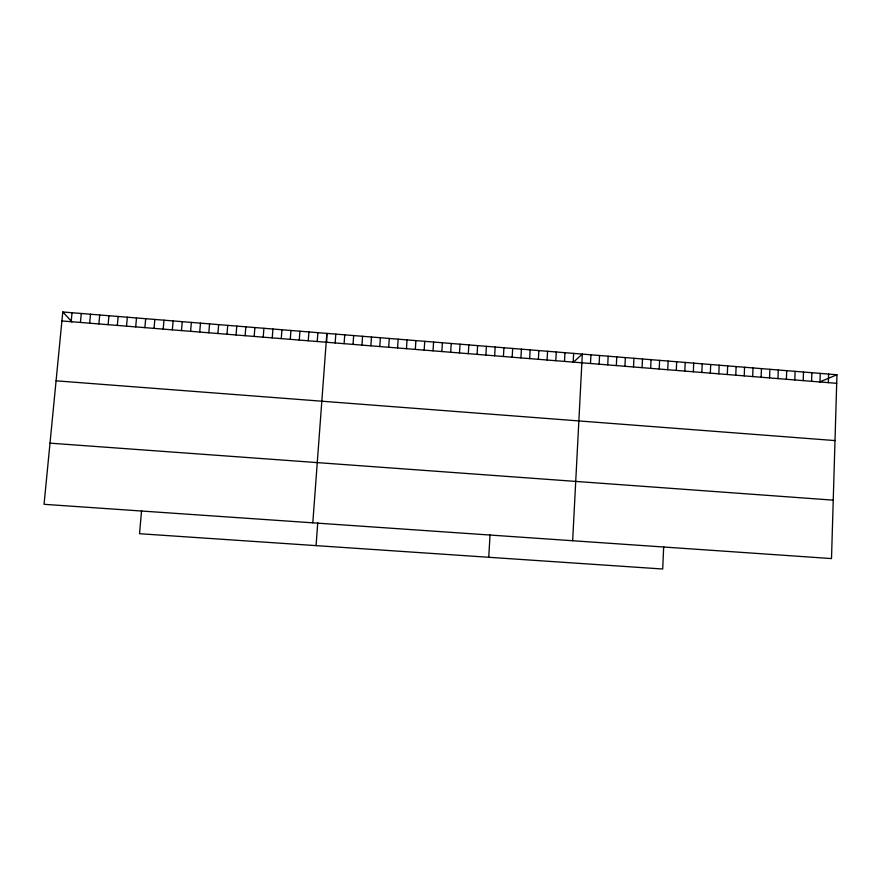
<?xml version="1.0" encoding="UTF-8"?>
<svg xmlns="http://www.w3.org/2000/svg" width="881" height="881" viewBox="0 0 881 881"><rect width="100%" height="100%" fill="white"/><g stroke="black" fill="none" stroke-linecap="round" stroke-linejoin="round"><path stroke-width="1.32" d="M326.697 342.368L326.851 333.392L312.799 522.829M836.95 374.744L831.51 558.576L44.05 504.306L62.782 311.984L836.95 374.744L819.539 382.035M819.969 381.98L820.233 373.39M828.338 382.651L828.603 374.062M803.208 380.625L803.483 372.035M811.588 381.308L811.864 372.707M777.989 378.599L778.286 369.987M786.403 379.282L786.7 370.67M794.805 379.953L795.091 371.353M761.14 377.244L761.448 368.621M769.565 377.927L769.873 369.304M744.247 375.879L744.566 367.256M752.693 376.561L753.013 367.939M727.31 374.524L727.651 365.879M735.778 375.207L736.109 366.573M701.838 372.465L702.201 363.82M710.339 373.159L710.692 364.514M718.83 373.841L719.171 365.197M684.812 371.099L685.187 362.443M693.336 371.782L693.699 363.126M667.754 369.723L668.139 361.056M663.679 546.616L662.699 569.016L139.517 533.71L141.577 510.617M676.289 370.416L676.663 361.75M650.652 368.346L651.048 359.679M659.208 369.04L659.594 360.362M624.926 366.276L625.345 357.587M633.516 366.97L633.924 358.281M642.084 367.663L642.491 358.985M607.736 364.899L608.165 356.199M616.337 365.582L616.755 356.893M590.49 363.512L590.942 354.801M599.113 364.205L599.554 355.495M573.19 362.113L573.641 353.402M572.65 540.736L582.319 354.107L573.377 362.223M555.801 360.714L556.274 351.993M564.501 361.419L564.963 352.697M529.657 358.611L530.142 349.878M538.379 359.316L538.864 350.583M547.09 360.01L547.575 351.288M512.169 357.201L512.676 348.458M520.913 357.906L521.42 349.162M494.648 355.792L495.166 347.037M488.735 557.277L490.067 534.646M503.414 356.497L503.932 347.753M477.084 354.382L477.623 345.616M485.872 355.087L486.4 346.332M459.486 352.962L460.036 344.185M468.296 353.666L468.835 344.9M433.012 350.825L433.584 342.048M441.844 351.541L442.405 342.764M450.676 352.257L451.226 343.48M415.314 349.405L415.898 340.617M424.168 350.12L424.741 341.332M397.573 347.973L398.168 339.174M406.449 348.689L407.033 339.89M379.788 346.541L380.394 337.731M388.686 347.257L389.292 338.458M361.959 345.11L362.587 336.289M370.879 345.826L371.496 337.016M344.097 343.678L344.746 334.846M353.039 344.394L353.666 335.573M316.07 545.625L317.755 522.763M335.154 342.951L335.804 334.119M299.265 340.066L299.936 331.212M308.251 340.793L308.923 331.939M317.226 341.509L317.887 332.666M281.259 338.612L281.953 329.758M290.267 339.339L290.95 330.485M263.21 337.159L263.915 328.294M272.24 337.886L272.934 329.02M245.116 335.705L245.843 326.829M254.169 336.432L254.884 327.556M226.99 334.251L227.727 325.353M236.053 334.978L236.791 326.091M208.819 332.787L209.568 323.889M217.904 333.514L218.653 324.626M190.593 331.322L191.364 322.413M199.712 332.049L200.472 323.151M172.346 329.846L173.128 320.926M181.475 330.584L182.246 321.675M154.043 328.371L154.836 319.451M163.194 329.109L163.987 320.188M135.696 326.895L136.511 317.964M144.88 327.633L145.684 318.702M108.11 324.682L108.947 315.728M117.316 325.419L118.142 316.477M126.512 326.157L127.338 317.215M89.664 323.195L90.512 314.231M98.892 323.933L99.729 314.98M71.174 321.708L72.033 312.733M80.424 322.446L81.272 313.482M50.008 443.154L833.239 500.155M56.076 380.823L835.001 440.577M61.901 320.959L836.697 383.323M62.782 311.984L72 321.862"/></g></svg>
